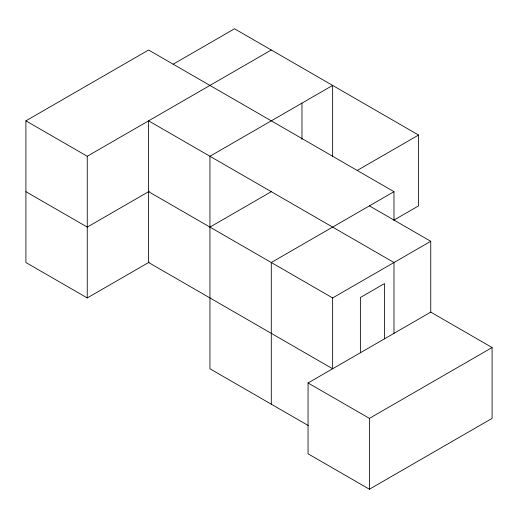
<?xml version="1.0" encoding="UTF-8"?>
<svg xmlns="http://www.w3.org/2000/svg" width="518" height="518" viewBox="0 0 518 518"><rect width="100%" height="100%" fill="white"/><g stroke="black" fill="none" stroke-linecap="round" stroke-linejoin="round"><path stroke-width="0.78" d="M149.294 262.114L87.251 297.941L25.9 262.522L25.9 120.843L148.595 50.006L393.984 191.679L393.984 220.662M173.174 64.2L234.524 28.775L418.563 135.036L418.563 205.873L394.166 219.962M25.9 120.843L87.251 156.261L271.29 50.006M149.294 191.278L87.251 227.098L25.9 191.679M209.945 227.098L271.29 191.679M357.219 170.454L418.563 135.036M393.984 191.679L271.29 262.516L271.29 404.195M148.595 191.679L332.64 297.934L430.749 241.291L430.749 312.127L308.055 382.964L308.055 453.8L369.405 489.225L492.1 418.382L492.1 347.546L430.749 312.127M308.055 382.964L369.405 418.382L492.1 347.546M369.405 205.873L430.749 241.291M308.236 425.524L209.945 368.777L209.945 156.261L332.64 85.425L332.64 156.261M393.984 333.359L393.984 262.516L148.595 120.843L148.595 262.522L332.64 368.777L332.64 297.934M384.505 338.83L384.505 283.566L360.379 297.494L360.379 352.758M369.405 418.382L369.405 489.225M301.962 103.134L301.962 139.355M87.251 156.261L87.251 297.941"/></g></svg>
